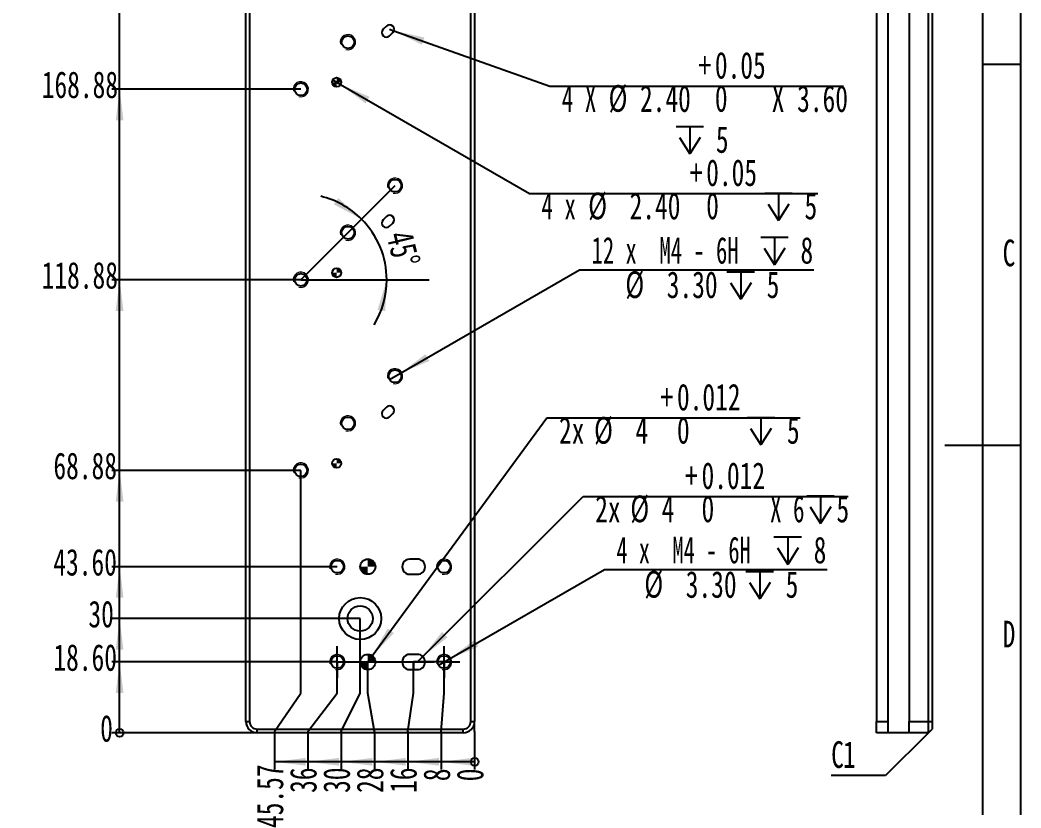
# Model space of a CAD drawing. Header units: millimetres. Extents: x 0 to 210, y 0 to 297.
# Drawn here: x 78.8 to 210, y 101 to 204.3 of the extents above; entities that cross this region are included whole.
import ezdxf

# ---------------------------------------------------------------- set-up
doc = ezdxf.new("R2010")
doc.units = ezdxf.units.MM
doc.linetypes.add('CENTERX2', pattern=[20.32, 12.7, -2.54, 2.54, -2.54])
doc.layers.add('图框', color=7, linetype='Continuous')
doc.layers.add('图纸格式', color=7, linetype='Continuous')
doc.styles.add('SLDTEXTSTYLE5', font='TXT', dxfattribs={"width": 0.7})
doc.styles.add('SLDTEXTSTYLE7', font='TXT', dxfattribs={"width": 0.623077})
doc.styles.add('SLDTEXTSTYLE8', font='TXT', dxfattribs={"width": 0.633333})
doc.styles.add('SLDTEXTSTYLE9', font='TXT', dxfattribs={"width": 0.616667})
doc.dimstyles.new('SLDDIMSTYLE0', dxfattribs={"dimtxt": 3.5, "dimasz": 0.338667, "dimexe": 0, "dimexo": 0.0625, "dimgap": 0.875, "dimtad": 0, "dimtih": 1, "dimtoh": 1, "dimdec": 0, "dimlfac": 2, "dimrnd": 1e-09, "dimdsep": 46, "dimtxsty": 'SLDTEXTSTYLE5', "dimblk1": 'ORIGIN', "dimblk2": 'ORIGIN', "dimsah": 1, "dimcen": 0.09, "dimadec": 0, "dimazin": 2, "dimtfac": 1, "dimtdec": 0, "dimtofl": 0, "dimtmove": 0, "dimatfit": 3, "dimldrblk": 'ORIGIN', "dimfxl": 0, "dimfrac": 2, "dimtolj": 1, "dimtzin": 12, "dimarcsym": 0})
doc.dimstyles.new('SLDDIMSTYLE1', dxfattribs={"dimtxt": 3.5, "dimasz": 4.08, "dimexe": 0, "dimexo": 0.0625, "dimgap": 0.875, "dimtad": 0, "dimtih": 1, "dimtoh": 1, "dimlfac": 2, "dimrnd": 1e-09, "dimzin": 4, "dimdsep": 46, "dimtxsty": 'SLDTEXTSTYLE5', "dimsah": 1, "dimcen": 0.09, "dimadec": 0, "dimazin": 1, "dimtfac": 1, "dimtofl": 0, "dimtmove": 0, "dimatfit": 3, "dimfxl": 0, "dimfrac": 2, "dimtolj": 1, "dimtzin": 12, "dimarcsym": 0})
doc.dimstyles.new('SLDDIMSTYLE10', dxfattribs={"dimtxt": 3.5, "dimasz": 4.08, "dimexe": 0, "dimexo": 0.0625, "dimgap": 0.875, "dimtad": 0, "dimtih": 1, "dimtoh": 1, "dimdec": 6, "dimlfac": 2, "dimrnd": 1e-09, "dimzin": 12, "dimdsep": 46, "dimtxsty": 'SLDTEXTSTYLE5', "dimsah": 1, "dimcen": 0, "dimadec": 0, "dimazin": 3, "dimtol": 1, "dimtp": 0.012, "dimtfac": 1, "dimtdec": 3, "dimtofl": 0, "dimtmove": 0, "dimatfit": 3, "dimfxl": 0, "dimfrac": 2, "dimtolj": 1, "dimtzin": 0, "dimarcsym": 0})
doc.dimstyles.new('SLDDIMSTYLE13', dxfattribs={"dimtxt": 3.5, "dimasz": 4.08, "dimexe": 0, "dimexo": 0.0625, "dimgap": 0.875, "dimtad": 0, "dimtih": 1, "dimtoh": 1, "dimdec": 6, "dimlfac": 2, "dimrnd": 1e-09, "dimzin": 12, "dimdsep": 46, "dimtxsty": 'SLDTEXTSTYLE5', "dimsah": 1, "dimcen": 0, "dimadec": 0, "dimazin": 3, "dimtol": 1, "dimtp": 0.012, "dimtfac": 1, "dimtofl": 0, "dimtmove": 0, "dimatfit": 3, "dimfxl": 0, "dimfrac": 2, "dimtolj": 1, "dimtzin": 0, "dimarcsym": 0})
doc.dimstyles.new('SLDDIMSTYLE2', dxfattribs={"dimtxt": 3.5, "dimasz": 4.08, "dimexe": 0, "dimexo": 0.0625, "dimgap": 0.875, "dimtad": 0, "dimtih": 1, "dimtoh": 1, "dimlfac": 2, "dimrnd": 1e-09, "dimzin": 12, "dimdsep": 46, "dimtxsty": 'SLDTEXTSTYLE5', "dimsah": 1, "dimcen": 0.09, "dimadec": 0, "dimazin": 3, "dimtfac": 1, "dimtofl": 0, "dimtmove": 0, "dimatfit": 3, "dimfxl": 0, "dimfrac": 2, "dimtolj": 1, "dimtzin": 12, "dimarcsym": 0})
doc.dimstyles.new('SLDDIMSTYLE3', dxfattribs={"dimtxt": 3.5, "dimasz": 4.08, "dimexe": 0, "dimexo": 0.0625, "dimgap": 0.875, "dimtad": 2, "dimdec": 4, "dimlfac": 2, "dimzin": 12, "dimdsep": 46, "dimtxsty": 'SLDTEXTSTYLE5', "dimsah": 1, "dimcen": 0.09, "dimazin": 3, "dimtfac": 1, "dimtofl": 0, "dimtmove": 0, "dimatfit": 3, "dimfxl": 0, "dimfrac": 2, "dimtolj": 1, "dimtzin": 12, "dimarcsym": 0})
doc.dimstyles.new('SLDDIMSTYLE6', dxfattribs={"dimtxt": 3.5, "dimasz": 4.08, "dimexe": 0, "dimexo": 0.0625, "dimgap": 0.875, "dimtad": 0, "dimtih": 1, "dimtoh": 1, "dimdec": 6, "dimlfac": 2, "dimrnd": 1e-09, "dimzin": 12, "dimdsep": 46, "dimtxsty": 'SLDTEXTSTYLE5', "dimblk1": 'NONE', "dimsah": 1, "dimcen": 0, "dimadec": 0, "dimazin": 3, "dimtfac": 1, "dimtmove": 0, "dimatfit": 3, "dimldrblk": 'NONE', "dimfxl": 0, "dimfrac": 2, "dimtolj": 1, "dimtzin": 12, "dimarcsym": 0})
doc.dimstyles.new('SLDDIMSTYLE7', dxfattribs={"dimtxt": 3.5, "dimasz": 4.08, "dimexe": 0, "dimexo": 0.0625, "dimgap": 0.875, "dimtad": 0, "dimtih": 1, "dimtoh": 1, "dimlfac": 2, "dimrnd": 1e-09, "dimzin": 4, "dimdsep": 46, "dimtxsty": 'SLDTEXTSTYLE5', "dimsah": 1, "dimcen": 0, "dimadec": 0, "dimazin": 1, "dimtol": 1, "dimtp": 0.05, "dimtfac": 1, "dimtofl": 0, "dimtmove": 0, "dimatfit": 3, "dimfxl": 0, "dimfrac": 2, "dimtolj": 1, "dimtzin": 0, "dimarcsym": 0})
doc.dimstyles.new('SLDDIMSTYLE8', dxfattribs={"dimtxt": 3.5, "dimasz": 4.08, "dimexe": 0, "dimexo": 0.0625, "dimgap": 0.875, "dimtad": 0, "dimtih": 1, "dimtoh": 1, "dimdec": 6, "dimlfac": 2, "dimrnd": 1e-09, "dimzin": 12, "dimdsep": 46, "dimtxsty": 'SLDTEXTSTYLE5', "dimblk1": 'NONE', "dimsah": 1, "dimcen": 0, "dimadec": 0, "dimazin": 3, "dimtol": 1, "dimtp": 0.012, "dimtfac": 1, "dimtdec": 3, "dimtmove": 0, "dimatfit": 3, "dimldrblk": 'NONE', "dimfxl": 0, "dimfrac": 2, "dimtolj": 1, "dimtzin": 0, "dimarcsym": 0})
doc.dimstyles.new('SLDDIMSTYLE9', dxfattribs={"dimtxt": 3.5, "dimasz": 4.08, "dimexe": 0, "dimexo": 0.0625, "dimgap": 0.875, "dimtad": 0, "dimtih": 1, "dimtoh": 1, "dimlfac": 2, "dimrnd": 1e-09, "dimzin": 4, "dimdsep": 46, "dimtxsty": 'SLDTEXTSTYLE5', "dimblk1": 'NONE', "dimsah": 1, "dimcen": 0, "dimadec": 0, "dimazin": 1, "dimtol": 1, "dimtp": 0.05, "dimtfac": 1, "dimtmove": 0, "dimatfit": 3, "dimldrblk": 'NONE', "dimfxl": 0, "dimfrac": 2, "dimtolj": 1, "dimtzin": 0, "dimarcsym": 0})

# ---------------------------------------------------------------- blocks, each defined once
blk = doc.blocks.new('_Origin')
at = {"color": 0, "linetype": 'ByBlock', "lineweight": -2}
blk.add_line((0, 0), (-1, 0), dxfattribs=at)
blk.add_circle((0, 0), 0.5, dxfattribs=at)
blk = doc.blocks.new('_D')
at = {"layer": '图纸格式'}
blk.add_line((109.87, 110.81), (90.81, 110.81), dxfattribs=at)
at = {"layer": '图纸格式', "xscale": 1.016, "yscale": 1.016}
blk.add_blockref('_Origin', (91.83, 110.81), dxfattribs=at)
at = {"layer": '图纸格式', "insert": (89.28, 113.15), "char_height": 3.5, "attachment_point": 1, "style": 'SLDTEXTSTYLE5'}
blk.add_mtext('0', dxfattribs=at)
blk = doc.blocks.new('_D_1')
at = {"layer": '图纸格式'}
for p, q in [((120.37, 120.11), (90.81, 120.11)), ((91.83, 110.81), (91.83, 120.11))]:
    blk.add_line(p, q, dxfattribs=at)
blk.add_solid([(91.83, 120.11), (91.32, 116.03), (92.34, 116.03)], dxfattribs=at)
at = {"layer": '图纸格式', "insert": (83.15, 122.45), "char_height": 3.5, "attachment_point": 1, "style": 'SLDTEXTSTYLE5'}
blk.add_mtext('18.60', dxfattribs=at)
blk = doc.blocks.new('_D_2')
at = {"layer": '图纸格式'}
for p, q in [((123.37, 125.81), (90.81, 125.81)), ((91.83, 120.11), (91.83, 125.81))]:
    blk.add_line(p, q, dxfattribs=at)
blk.add_solid([(91.83, 125.81), (91.32, 121.73), (92.34, 121.73)], dxfattribs=at)
at = {"layer": '图纸格式', "insert": (87.74, 128.15), "char_height": 3.5, "attachment_point": 1, "style": 'SLDTEXTSTYLE5'}
blk.add_mtext('30', dxfattribs=at)
blk = doc.blocks.new('_D_3')
at = {"layer": '图纸格式'}
for p, q in [((120.37, 132.61), (90.81, 132.61)), ((91.83, 125.81), (91.83, 132.61))]:
    blk.add_line(p, q, dxfattribs=at)
blk.add_solid([(91.83, 132.61), (91.32, 128.53), (92.34, 128.53)], dxfattribs=at)
at = {"layer": '图纸格式', "insert": (83.14, 134.95), "char_height": 3.5, "attachment_point": 1, "style": 'SLDTEXTSTYLE5'}
blk.add_mtext('43.60', dxfattribs=at)
blk = doc.blocks.new('_D_4')
at = {"layer": '图纸格式'}
for p, q in [((115.58, 145.24), (90.81, 145.24)), ((91.83, 132.61), (91.83, 145.24))]:
    blk.add_line(p, q, dxfattribs=at)
blk.add_solid([(91.83, 145.24), (91.32, 141.16), (92.34, 141.16)], dxfattribs=at)
at = {"layer": '图纸格式', "insert": (83.15, 147.59), "char_height": 3.5, "attachment_point": 1, "style": 'SLDTEXTSTYLE5'}
blk.add_mtext('68.88', dxfattribs=at)
blk = doc.blocks.new('_D_5')
at = {"layer": '图纸格式'}
for p, q in [((115.58, 170.24), (90.81, 170.24)), ((91.83, 145.24), (91.83, 170.24))]:
    blk.add_line(p, q, dxfattribs=at)
blk.add_solid([(91.83, 170.24), (91.32, 166.16), (92.34, 166.16)], dxfattribs=at)
at = {"layer": '图纸格式', "insert": (81.61, 172.59), "char_height": 3.5, "attachment_point": 1, "style": 'SLDTEXTSTYLE5'}
blk.add_mtext('118.88', dxfattribs=at)
blk = doc.blocks.new('_D_6')
at = {"layer": '图纸格式'}
for p, q in [((115.58, 195.24), (90.81, 195.24)), ((91.83, 170.24), (91.83, 195.24))]:
    blk.add_line(p, q, dxfattribs=at)
blk.add_solid([(91.83, 195.24), (91.32, 191.16), (92.34, 191.16)], dxfattribs=at)
at = {"layer": '图纸格式', "insert": (81.62, 197.59), "char_height": 3.5, "attachment_point": 1, "style": 'SLDTEXTSTYLE5'}
blk.add_mtext('168.88', dxfattribs=at)
blk = doc.blocks.new('_D_7')
at = {"layer": '图纸格式'}
for p, q in [((123.37, 210.81), (90.81, 210.81)), ((91.83, 195.24), (91.83, 210.81))]:
    blk.add_line(p, q, dxfattribs=at)
blk.add_solid([(91.83, 210.81), (91.32, 206.73), (92.34, 206.73)], dxfattribs=at)
at = {"layer": '图纸格式', "insert": (86.2, 213.15), "char_height": 3.5, "attachment_point": 1, "style": 'SLDTEXTSTYLE5'}
blk.add_mtext('200', dxfattribs=at)
blk = doc.blocks.new('_D_8')
at = {"layer": '图纸格式'}
for p, q in [((115.67, 220.16), (90.81, 220.16)), ((91.83, 210.81), (91.83, 220.16))]:
    blk.add_line(p, q, dxfattribs=at)
blk.add_solid([(91.83, 220.16), (91.32, 216.08), (92.34, 216.08)], dxfattribs=at)
at = {"layer": '图纸格式', "insert": (81.61, 222.5), "char_height": 3.5, "attachment_point": 1, "style": 'SLDTEXTSTYLE5'}
blk.add_mtext('218.70', dxfattribs=at)
blk = doc.blocks.new('_D_9')
at = {"layer": '图纸格式'}
for q in [(138.37, 112.31), (138.37, 106)]:
    blk.add_line((138.37, 111), q, dxfattribs=at)
at = {"layer": '图纸格式', "xscale": 1.016, "yscale": 1.016}
blk.add_blockref('_Origin', (138.37, 107.01), dxfattribs=at)
at = {"layer": '图纸格式', "insert": (136.02, 104.46), "char_height": 3.5, "attachment_point": 1, "rotation": 90, "style": 'SLDTEXTSTYLE5'}
blk.add_mtext('0', dxfattribs=at)
blk = doc.blocks.new('_D_10')
at = {"layer": '图纸格式'}
for p, q in [((134.37, 116), (134.37, 120.11)), ((133.99, 111), (134.37, 116)), ((133.99, 111), (133.99, 106)), ((138.37, 107.01), (133.99, 107.01))]:
    blk.add_line(p, q, dxfattribs=at)
blk.add_solid([(133.99, 107.01), (138.07, 106.51), (138.07, 107.52)], dxfattribs=at)
at = {"layer": '图纸格式', "insert": (131.65, 104.47), "char_height": 3.5, "attachment_point": 1, "rotation": 90, "style": 'SLDTEXTSTYLE5'}
blk.add_mtext('8', dxfattribs=at)
blk = doc.blocks.new('_D_11')
at = {"layer": '图纸格式'}
for p, q in [((130.37, 116), (130.37, 120.11)), ((129.62, 111), (130.37, 116)), ((129.62, 111), (129.62, 106)), ((133.99, 107.01), (129.62, 107.01))]:
    blk.add_line(p, q, dxfattribs=at)
blk.add_solid([(129.62, 107.01), (133.7, 106.51), (133.7, 107.52)], dxfattribs=at)
at = {"layer": '图纸格式', "insert": (127.27, 102.93), "char_height": 3.5, "attachment_point": 1, "rotation": 90, "style": 'SLDTEXTSTYLE5'}
blk.add_mtext('16', dxfattribs=at)
blk = doc.blocks.new('_D_12')
at = {"layer": '图纸格式'}
for p, q in [((124.37, 116), (124.37, 120.11)), ((125.25, 111), (124.37, 116)), ((125.25, 111), (125.25, 106)), ((129.62, 107.01), (125.25, 107.01))]:
    blk.add_line(p, q, dxfattribs=at)
blk.add_solid([(125.25, 107.01), (129.33, 106.51), (129.33, 107.52)], dxfattribs=at)
at = {"layer": '图纸格式', "insert": (122.9, 102.93), "char_height": 3.5, "attachment_point": 1, "rotation": 90, "style": 'SLDTEXTSTYLE5'}
blk.add_mtext('28', dxfattribs=at)
blk = doc.blocks.new('_D_13')
at = {"layer": '图纸格式'}
for p, q in [((123.37, 116), (123.37, 125.81)), ((120.87, 111), (123.37, 116)), ((120.87, 111), (120.87, 106)), ((125.25, 107.01), (120.87, 107.01))]:
    blk.add_line(p, q, dxfattribs=at)
blk.add_solid([(120.87, 107.01), (124.95, 106.51), (124.95, 107.52)], dxfattribs=at)
at = {"layer": '图纸格式', "insert": (118.52, 102.93), "char_height": 3.5, "attachment_point": 1, "rotation": 90, "style": 'SLDTEXTSTYLE5'}
blk.add_mtext('30', dxfattribs=at)
blk = doc.blocks.new('_D_14')
at = {"layer": '图纸格式'}
for p, q in [((120.37, 116), (120.37, 120.11)), ((116.5, 111), (120.37, 116)), ((116.5, 111), (116.5, 106)), ((120.87, 107.01), (116.5, 107.01))]:
    blk.add_line(p, q, dxfattribs=at)
blk.add_solid([(116.5, 107.01), (120.58, 106.51), (120.58, 107.52)], dxfattribs=at)
at = {"layer": '图纸格式', "insert": (114.15, 102.93), "char_height": 3.5, "attachment_point": 1, "rotation": 90, "style": 'SLDTEXTSTYLE5'}
blk.add_mtext('36', dxfattribs=at)
blk = doc.blocks.new('_D_15')
at = {"layer": '图纸格式'}
for p, q in [((115.58, 116), (115.58, 145.24)), ((112.12, 111), (115.58, 116)), ((112.12, 111), (112.12, 106)), ((116.5, 107.01), (112.12, 107.01))]:
    blk.add_line(p, q, dxfattribs=at)
blk.add_solid([(112.12, 107.01), (116.2, 106.51), (116.2, 107.52)], dxfattribs=at)
at = {"layer": '图纸格式', "insert": (109.78, 98.33), "char_height": 3.5, "attachment_point": 1, "rotation": 90, "style": 'SLDTEXTSTYLE5'}
blk.add_mtext('45.57', dxfattribs=at)
blk = doc.blocks.new('_D_16')
at = {"layer": '图纸格式'}
for start, end in [(45, 76.5884), (0, 45), (328.4116, 0)]:
    blk.add_arc((115.58, 170.24), 11.27, start, end, dxfattribs=at)
for points in [[(123.55, 178.21), (120.5, 180.97), (119.92, 180.14)], [(126.85, 170.24), (125.65, 166.31), (126.65, 166.14)]]:
    blk.add_solid(points, dxfattribs=at)
at = {"layer": '图纸格式', "insert": (130.2, 176.93), "char_height": 3.5, "attachment_point": 1, "rotation": 283.6021, "style": 'SLDTEXTSTYLE5'}
blk.add_mtext('45°', dxfattribs=at)
blk = doc.blocks.new('SW_SYMBOL_HOLE_DEPTH')
at = {"layer": '图纸格式', "color": 0}
for p, q in [((0, 875), (800, 875)), ((400, 875), (400, 75)), ((100, 555), (400, 75)), ((700, 555), (400, 75))]:
    blk.add_line(p, q, dxfattribs=at)
blk = doc.blocks.new('_D_19')
at = {"layer": '图纸格式'}
for p, q in [((128.65, 158), (152.11, 171.54)), ((152.11, 171.54), (182.84, 171.54)), ((127.22, 157.18), (128.65, 158))]:
    blk.add_line(p, q, dxfattribs=at)
blk.add_solid([(128.65, 158), (132.43, 159.6), (131.93, 160.48)], dxfattribs=at)
at = {"layer": '图纸格式', "xscale": 0.004511737089201878, "yscale": 0.004511737089201878, "zscale": 0.004511737089201878}
for p in [(175.88, 171.87), (171.45, 167.36)]:
    blk.add_blockref('SW_SYMBOL_HOLE_DEPTH', p, dxfattribs=at)
at = {"layer": '图纸格式', "char_height": 3.5, "attachment_point": 1}
for s, insert, style in [('12 x  M4 - 6H', (153.7, 175.86), 'SLDTEXTSTYLE7'), ('8', (181.09, 175.86), 'SLDTEXTSTYLE5'), ('%%c', (158.13, 171.36), 'SLDTEXTSTYLE5'), ('3.30', (163.56, 171.35), 'SLDTEXTSTYLE5'), ('5', (176.66, 171.35), 'SLDTEXTSTYLE5')]:
    blk.add_mtext(s, dxfattribs=dict(at, insert=insert, style=style))
blk = doc.blocks.new('_None')
blk = doc.blocks.new('_D_20')
at = {"layer": '图纸格式'}
for p, q in [((127.22, 203.11), (127.79, 202.91)), ((127.79, 202.91), (148.21, 195.66)), ((148.21, 195.66), (186.74, 195.66))]:
    blk.add_line(p, q, dxfattribs=at)
blk.add_solid([(127.79, 202.91), (131.46, 201.07), (131.8, 202.03)], dxfattribs=at)
at = {"layer": '图纸格式', "xscale": 0.004511737089201878, "yscale": 0.004511737089201878, "zscale": 0.004511737089201878}
blk.add_blockref('SW_SYMBOL_HOLE_DEPTH', (164.79, 186.41), dxfattribs=at)
at = {"layer": '图纸格式', "char_height": 3.5, "attachment_point": 1}
for s, insert, style in [('+', (167.72, 200.14), 'SLDTEXTSTYLE5'), ('0.05', (169.87, 200.14), 'SLDTEXTSTYLE5'), ('4 X', (149.8, 195.77), 'SLDTEXTSTYLE8'), ('%%c', (155.93, 195.79), 'SLDTEXTSTYLE5'), ('2.40', (160.05, 195.77), 'SLDTEXTSTYLE5'), ('0', (169.87, 195.79), 'SLDTEXTSTYLE5'), ('X 3.60', (177.32, 195.77), 'SLDTEXTSTYLE5'), ('5', (170, 190.4), 'SLDTEXTSTYLE5')]:
    blk.add_mtext(s, dxfattribs=dict(at, insert=insert, style=style))
blk = doc.blocks.new('_D_21')
at = {"layer": '图纸格式'}
for p, q in [((124.96, 120.91), (147.85, 152.12)), ((147.85, 152.12), (181.07, 152.12)), ((123.78, 119.3), (124.96, 120.91))]:
    blk.add_line(p, q, dxfattribs=at)
blk.add_solid([(124.96, 120.91), (127.78, 123.9), (126.96, 124.5)], dxfattribs=at)
at = {"layer": '图纸格式', "xscale": 0.004511737089201878, "yscale": 0.004511737089201878, "zscale": 0.004511737089201878}
blk.add_blockref('SW_SYMBOL_HOLE_DEPTH', (174.11, 148.25), dxfattribs=at)
at = {"layer": '图纸格式', "char_height": 3.5, "attachment_point": 1, "style": 'SLDTEXTSTYLE5'}
for s, insert in [('0.012', (164.9, 156.61)), ('+', (162.74, 156.61)), ('%%c', (154.03, 152.25)), ('2x', (149.43, 152.24)), ('4', (159.46, 152.24)), ('0', (164.9, 152.25)), ('5', (179.32, 152.24))]:
    blk.add_mtext(s, dxfattribs=dict(at, insert=insert))
blk = doc.blocks.new('_D_22')
at = {"layer": '图纸格式'}
for p, q in [((119.76, 196.47), (120.8, 195.87)), ((120.8, 195.87), (145.55, 181.56)), ((145.55, 181.56), (183.37, 181.56))]:
    blk.add_line(p, q, dxfattribs=at)
blk.add_solid([(120.8, 195.87), (124.07, 193.38), (124.58, 194.26)], dxfattribs=at)
at = {"layer": '图纸格式', "xscale": 0.004511737089201878, "yscale": 0.004511737089201878, "zscale": 0.004511737089201878}
blk.add_blockref('SW_SYMBOL_HOLE_DEPTH', (176.4, 177.68), dxfattribs=at)
at = {"layer": '图纸格式', "char_height": 3.5, "attachment_point": 1}
for s, insert, style in [('+', (166.58, 186.05), 'SLDTEXTSTYLE5'), ('0.05', (168.73, 186.05), 'SLDTEXTSTYLE5'), ('4 x', (147.13, 181.68), 'SLDTEXTSTYLE8'), ('%%c', (153.26, 181.69), 'SLDTEXTSTYLE5'), ('2.40', (158.69, 181.68), 'SLDTEXTSTYLE5'), ('0', (168.73, 181.69), 'SLDTEXTSTYLE5'), ('5', (181.62, 181.68), 'SLDTEXTSTYLE5')]:
    blk.add_mtext(s, dxfattribs=dict(at, insert=insert, style=style))
blk = doc.blocks.new('_D_23')
at = {"layer": '图纸格式'}
for p, q in [((131.58, 120.81), (152.59, 141.82)), ((152.59, 141.82), (187.35, 141.82)), ((130.87, 120.11), (131.58, 120.81))]:
    blk.add_line(p, q, dxfattribs=at)
blk.add_solid([(131.58, 120.81), (134.82, 123.34), (134.1, 124.06)], dxfattribs=at)
at = {"layer": '图纸格式', "xscale": 0.004511737089201878, "yscale": 0.004511737089201878, "zscale": 0.004511737089201878}
blk.add_blockref('SW_SYMBOL_HOLE_DEPTH', (181.92, 137.94), dxfattribs=at)
at = {"layer": '图纸格式', "char_height": 3.5, "attachment_point": 1}
for s, insert, style in [('+', (165.96, 146.3), 'SLDTEXTSTYLE5'), ('0.012', (168.12, 146.3), 'SLDTEXTSTYLE5'), ('2x', (154.18, 141.93), 'SLDTEXTSTYLE5'), ('%%c', (158.78, 141.95), 'SLDTEXTSTYLE5'), ('4', (162.89, 141.93), 'SLDTEXTSTYLE5'), ('0', (168.12, 141.95), 'SLDTEXTSTYLE5'), ('X 6', (177.1, 141.93), 'SLDTEXTSTYLE8'), ('5', (185.81, 141.93), 'SLDTEXTSTYLE5')]:
    blk.add_mtext(s, dxfattribs=dict(at, insert=insert, style=style))
blk = doc.blocks.new('_D_24')
at = {"layer": '图纸格式'}
for p, q in [((135.08, 120.52), (155.38, 132.22)), ((155.38, 132.22), (184.57, 132.22)), ((133.65, 119.69), (135.08, 120.52))]:
    blk.add_line(p, q, dxfattribs=at)
blk.add_solid([(135.08, 120.52), (138.87, 122.12), (138.36, 123)], dxfattribs=at)
at = {"layer": '图纸格式', "xscale": 0.004511737089201878, "yscale": 0.004511737089201878, "zscale": 0.004511737089201878}
for p in [(177.61, 132.56), (173.94, 128.04)]:
    blk.add_blockref('SW_SYMBOL_HOLE_DEPTH', p, dxfattribs=at)
at = {"layer": '图纸格式', "char_height": 3.5, "attachment_point": 1}
for s, insert, style in [('4 x  M4 - 6H', (156.96, 136.55), 'SLDTEXTSTYLE9'), ('8', (182.82, 136.55), 'SLDTEXTSTYLE5'), ('%%c', (160.62, 132.05), 'SLDTEXTSTYLE5'), ('3.30', (166.05, 132.03), 'SLDTEXTSTYLE5'), ('5', (179.15, 132.03), 'SLDTEXTSTYLE5')]:
    blk.add_mtext(s, dxfattribs=dict(at, insert=insert, style=style))
blk = doc.blocks.new('SW_CENTERMARKSYMBOL_0')
at = {"layer": '图纸格式', "color": 0}
for p, q in [((0, 1.25), (0, 2.075)), ((-1.25, 0), (-2.075, 0)), ((0, 0), (-1.25, 0)), ((0, 0), (0, 1.25)), ((0, 0), (0, -1.25)), ((0, 0), (1.25, 0)), ((1.25, 0), (2.075, 0)), ((0, -1.25), (0, -2.075))]:
    blk.add_line(p, q, dxfattribs=at)
blk = doc.blocks.new('SW_CENTERMARKSYMBOL_1')
at = {"layer": '图纸格式', "color": 0}
for p, q in [((0, 1.25), (0, 2.075)), ((-1.25, 0), (-2.075, 0)), ((0, 0), (-1.25, 0)), ((0, 0), (0, 1.25)), ((0, 0), (0, -1.25)), ((0, 0), (1.25, 0)), ((1.25, 0), (2.075, 0)), ((0, -1.25), (0, -2.075))]:
    blk.add_line(p, q, dxfattribs=at)
blk = doc.blocks.new('SW_DOWELSYMBOL_0')
at = {"linetype": 'Continuous', "lineweight": 18}
h = blk.add_hatch(color=0, dxfattribs=at)
edge = h.paths.add_edge_path(flags=0)
edge.add_arc((0, 0), 0.6, 180, 270)
edge.add_line((0, -0.6), (0, 0))
edge.add_line((0, 0), (-0.6, 0))
h = blk.add_hatch(color=0, dxfattribs=at)
edge = h.paths.add_edge_path(flags=0)
edge.add_arc((0, 0), 0.6, 0, 90)
edge.add_line((0, 0.6), (0, 0))
edge.add_line((0, 0), (0.6, 0))
at = {"layer": '图纸格式', "color": 0}
blk.add_circle((0, 0), 0.6, dxfattribs=at)
blk = doc.blocks.new('SW_DOWELSYMBOL_1')
at = {"linetype": 'Continuous', "lineweight": 18}
h = blk.add_hatch(color=0, dxfattribs=at)
edge = h.paths.add_edge_path(flags=0)
edge.add_arc((0, 0), 0.6, 180, 270)
edge.add_line((0, -0.6), (0, 0))
edge.add_line((0, 0), (-0.6, 0))
h = blk.add_hatch(color=0, dxfattribs=at)
edge = h.paths.add_edge_path(flags=0)
edge.add_arc((0, 0), 0.6, 0, 90)
edge.add_line((0, 0.6), (0, 0))
edge.add_line((0, 0), (0.6, 0))
at = {"layer": '图纸格式', "color": 0}
blk.add_circle((0, 0), 0.6, dxfattribs=at)
blk = doc.blocks.new('SW_DOWELSYMBOL_2')
at = {"linetype": 'Continuous', "lineweight": 18}
h = blk.add_hatch(color=0, dxfattribs=at)
edge = h.paths.add_edge_path(flags=0)
edge.add_arc((0, 0), 0.6, 180, 270)
edge.add_line((0, -0.6), (0, 0))
edge.add_line((0, 0), (-0.6, 0))
h = blk.add_hatch(color=0, dxfattribs=at)
edge = h.paths.add_edge_path(flags=0)
edge.add_arc((0, 0), 0.6, 0, 90)
edge.add_line((0, 0.6), (0, 0))
edge.add_line((0, 0), (0.6, 0))
at = {"layer": '图纸格式', "color": 0}
blk.add_circle((0, 0), 0.6, dxfattribs=at)
blk = doc.blocks.new('SW_DOWELSYMBOL_4')
at = {"linetype": 'Continuous', "lineweight": 18}
h = blk.add_hatch(color=0, dxfattribs=at)
edge = h.paths.add_edge_path(flags=0)
edge.add_arc((0, 0), 1, 180, 270)
edge.add_line((0, -1), (0, 0))
edge.add_line((0, 0), (-1, 0))
h = blk.add_hatch(color=0, dxfattribs=at)
edge = h.paths.add_edge_path(flags=0)
edge.add_arc((0, 0), 1, 0, 90)
edge.add_line((0, 1), (0, 0))
edge.add_line((0, 0), (1, 0))
at = {"layer": '图纸格式', "color": 0}
blk.add_circle((0, 0), 1, dxfattribs=at)
blk = doc.blocks.new('SW_DOWELSYMBOL_5')
at = {"linetype": 'Continuous', "lineweight": 18}
h = blk.add_hatch(color=0, dxfattribs=at)
edge = h.paths.add_edge_path(flags=0)
edge.add_arc((0, 0), 1, 180, 270)
edge.add_line((0, -1), (0, 0))
edge.add_line((0, 0), (-1, 0))
h = blk.add_hatch(color=0, dxfattribs=at)
edge = h.paths.add_edge_path(flags=0)
edge.add_arc((0, 0), 1, 0, 90)
edge.add_line((0, 1), (0, 0))
edge.add_line((0, 0), (1, 0))
at = {"layer": '图纸格式', "color": 0}
blk.add_circle((0, 0), 1, dxfattribs=at)
blk = doc.blocks.new('SW_CHAMFER_DIMENSION_1')
at = {"layer": '图纸格式', "color": 0}
for p, q in [((12.74, 5.6), (7.14, 0)), ((7.14, 0), (0, 0))]:
    blk.add_line(p, q, dxfattribs=at)
at = {"layer": '图纸格式', "color": 0, "char_height": 3.5, "attachment_point": 1, "style": 'SLDTEXTSTYLE5'}
for s, insert in [('C', (0, 4.51)), ('1', (1.54, 4.51))]:
    blk.add_mtext(s, dxfattribs=dict(at, insert=insert))
blk = doc.blocks.new('_D_54')
at = {"layer": '图纸格式'}
for p, q in [((53.36, 131.31), (53.86, 130.44)), ((53.86, 130.44), (76.43, 91.33)), ((76.43, 91.33), (106.59, 91.33))]:
    blk.add_line(p, q, dxfattribs=at)
blk.add_solid([(53.86, 130.44), (55.46, 126.65), (56.34, 127.16)], dxfattribs=at)
at = {"layer": '图纸格式', "xscale": 0.004511737089201878, "yscale": 0.004511737089201878, "zscale": 0.004511737089201878}
blk.add_blockref('SW_SYMBOL_HOLE_DEPTH', (101.16, 87.46), dxfattribs=at)
at = {"layer": '图纸格式', "char_height": 3.5, "attachment_point": 1}
for s, insert, style in [('+', (85.2, 95.82), 'SLDTEXTSTYLE5'), ('0.012', (87.35, 95.82), 'SLDTEXTSTYLE5'), ('%%c', (78.02, 91.46), 'SLDTEXTSTYLE5'), ('4', (82.13, 91.45), 'SLDTEXTSTYLE5'), ('0', (87.35, 91.46), 'SLDTEXTSTYLE5'), ('X 6', (96.34, 91.45), 'SLDTEXTSTYLE8'), ('5', (105.05, 91.45), 'SLDTEXTSTYLE5')]:
    blk.add_mtext(s, dxfattribs=dict(at, insert=insert, style=style))

msp = doc.modelspace()

# ---------------------------------------------------------------- linework, layer by layer
at = {"color": 7, "linetype": 'Continuous', "lineweight": 25}
for p, q in [((108.36932178, 112.30612204), (108.36932178, 237.80612204)), ((108.86932178, 237.80612204), (108.86932178, 112.30612204)), ((137.86932178, 112.30612204), (137.86932178, 237.80612204)), ((138.36932178, 237.80612204), (138.36932178, 112.30612204)), ((191.05922603, 237.80612204), (191.05922603, 112.30612204)), ((192.55922603, 237.80612204), (192.55922603, 112.30612204)), ((195.35922603, 237.80612204), (195.35922603, 112.30612204)), ((197.85922603, 112.30612204), (197.85922603, 237.80612204)), ((198.35922603, 237.80612204), (198.35922603, 112.30612204)), ((126.79903104, 203.53692048), (126.37476697, 203.11265641)), ((127.22329511, 202.26412828), (127.64755918, 202.68839235)), ((126.79903104, 178.53692048), (126.37476697, 178.11265641)), ((127.22329511, 177.26412828), (127.64755918, 177.68839235)), ((126.79903104, 153.53692048), (126.37476697, 153.11265641)), ((127.22329511, 152.26412828), (127.64755918, 152.68839235)), ((130.86929758, 133.60683731), (129.86929758, 133.60681311)), ((129.86934599, 131.60681311), (130.86934599, 131.60683731)), ((130.86929758, 121.10683731), (129.86929758, 121.10681311)), ((129.86934599, 119.10681311), (130.86934599, 119.10683731)), ((108.36932178, 112.30612204), (108.86932178, 112.30612204)), ((137.86932178, 112.30612204), (138.36932178, 112.30612204)), ((191.05922603, 110.80612204), (191.05922603, 112.30612204)), ((191.05922603, 112.30612204), (192.55922603, 112.30612204)), ((192.55922603, 112.30612204), (192.55922603, 110.80612204)), ((195.35922603, 112.30612204), (197.85922603, 112.30612204)), ((195.35922603, 110.80612204), (195.35922603, 112.30612204)), ((197.85922603, 110.80612204), (197.85922603, 112.30612204)), ((197.85922603, 112.30612204), (198.35922603, 112.30612204)), ((198.35922603, 112.30612204), (198.35922603, 111.30612204)), ((109.86932178, 110.80612204), (109.86932178, 111.30612204)), ((109.86932178, 111.30612204), (136.86932178, 111.30612204)), ((136.86932178, 110.80612204), (109.86932178, 110.80612204)), ((136.86932178, 110.80612204), (136.86932178, 111.30612204)), ((192.55922603, 110.80612204), (191.05922603, 110.80612204)), ((195.35922603, 110.80612204), (192.55922603, 110.80612204)), ((197.85922603, 110.80612204), (195.35922603, 110.80612204)), ((197.85922603, 110.80612204), (198.35922603, 111.30612204))]:
    msp.add_line(p, q, dxfattribs=at)
at = {"color": 7, "linetype": 'CENTERX2'}
for p, q in [((120.3694428, 120.10658313), (134.36932178, 120.10692204)), ((120.3694428, 120.10658313), (124.3694428, 120.10667996)), ((134.36932178, 120.10692204), (130.36932179, 120.10682521))]:
    msp.add_line(p, q, dxfattribs=at)
at = {"color": 7, "linetype": 'Continuous', "lineweight": 25}
for centre, radius in [((121.75771325, 201.41878212), 0.825), ((115.58378716, 195.24485604), 0.825), ((120.27597099, 196.16533229), 0.6), ((127.93163933, 182.5927082), 0.825), ((121.75771325, 176.41878212), 0.825), ((115.58378716, 170.24485604), 0.825), ((120.27597099, 171.16533229), 0.6), ((127.93163933, 157.5927082), 0.825), ((121.75771325, 151.41878212), 0.825), ((115.58378716, 145.24485604), 0.825), ((120.27597099, 146.16533229), 0.6), ((120.3694428, 132.60658313), 0.825), ((124.3694428, 132.60667996), 1), ((134.36932178, 132.60692204), 0.825), ((123.36932178, 125.80612204), 2.75), ((123.36932178, 125.80612204), 1.65), ((120.3694428, 120.10658313), 0.825), ((124.3694428, 120.10667996), 1), ((134.36932178, 120.10692204), 0.825)]:
    msp.add_circle(centre, radius, dxfattribs=at)
for centre, radius, start, end in [((127.22329511, 203.11265641), 0.6, 315, 135), ((126.79903104, 202.68839235), 0.6, 135, 315), ((127.22329511, 178.11265641), 0.6, 315, 135), ((126.79903104, 177.68839235), 0.6, 135, 315), ((127.22329511, 153.11265641), 0.6, 315, 135), ((126.79903104, 152.68839235), 0.6, 135, 315), ((129.86932179, 132.60681311), 1, 90.0013870404, 270.0013870404), ((130.86932179, 132.60683731), 1, 270.0013870404, 90.0013870404), ((129.86932179, 120.10681311), 1, 90.0013870404, 270.0013870404), ((130.86932179, 120.10683731), 1, 270.0013870404, 90.0013870404), ((109.86932178, 112.30612204), 1.5, 180, 270), ((109.86932178, 112.30612204), 1, 180, 270), ((136.86932178, 112.30612204), 1, 270, 0), ((136.86932178, 112.30612204), 1.5, 270, 0)]:
    msp.add_arc(centre, radius, start, end, dxfattribs=at)
at = {"color": 7, "linetype": 'Continuous', "lineweight": 18}
for centre in [(121.75771325, 201.41878212), (115.58378716, 195.24485604), (127.93163933, 182.5927082), (121.75771325, 176.41878212), (115.58378716, 170.24485604), (127.93163933, 157.5927082), (121.75771325, 151.41878212), (115.58378716, 145.24485604), (120.3694428, 132.60658313), (134.36932178, 132.60692204), (120.3694428, 120.10658313), (134.36932178, 120.10692204)]:
    msp.add_arc(centre, 1, 255, 195, dxfattribs=at)
at = {"layer": '图框'}
for p, q in [((210, 0), (210, 297)), ((210, 198.5), (205, 198.5))]:
    msp.add_line(p, q, dxfattribs=at)
at = {"layer": '图框', "lineweight": 25}
for p, q in [((205, 4.97293926), (205, 292)), ((210, 148.5), (200, 148.5))]:
    msp.add_line(p, q, dxfattribs=at)
at = {"layer": '图纸格式'}
for p, q in [((127.93163933, 182.5927082), (115.58378716, 170.24485604)), ((115.58378716, 170.24485604), (132.41981936, 170.24485604)), ((130.36932179, 120.10682521), (130.36934599, 119.10682521))]:
    msp.add_line(p, q, dxfattribs=at)

# ---------------------------------------------------------------- block references
for name, p in [('SW_DOWELSYMBOL_0', (120.27597099, 196.16533229)), ('SW_DOWELSYMBOL_1', (120.27597099, 171.16533229)), ('SW_DOWELSYMBOL_2', (120.27597099, 146.16533229)), ('SW_DOWELSYMBOL_5', (124.3694428, 132.60667996)), ('SW_CENTERMARKSYMBOL_1', (120.3694428, 120.10658313)), ('SW_CENTERMARKSYMBOL_0', (134.36932178, 120.10692204)), ('SW_DOWELSYMBOL_4', (124.3694428, 120.10667996)), ('SW_CHAMFER_DIMENSION_1', (185.1168535, 105.20323304))]:
    msp.add_blockref(name, p, dxfattribs=at)

# ---------------------------------------------------------------- texts
at = {"layer": '图框', "char_height": 3.5, "attachment_point": 2, "style": 'SLDTEXTSTYLE5'}
for s, insert in [('C', (208.42725694, 175.52069777)), ('D', (208.42968752, 125.52069777))]:
    msp.add_mtext(s, dxfattribs=dict(at, insert=insert))

# ---------------------------------------------------------------- dimensions: what is measured, and where the dimension line sits
at = {"layer": '图纸格式'}
for feature_location, offset, dtype, origin, dimstyle, picture, middle in [((115.67358972, 220.15505347), (-24.8624649, 0), 0, (109.86932178, 110.80612204), 'SLDDIMSTYLE1', '_D_8', (86.2100835, 220.15505347)), ((123.36932178, 210.80612204), (-32.55819696, 0), 0, (109.86932178, 110.80612204), 'SLDDIMSTYLE2', '_D_7', (88.50695827, 210.80612204)), ((115.58378716, 195.24485604), (-24.77266234, 0), 0, (109.86932178, 110.80612204), 'SLDDIMSTYLE2', '_D_6', (86.21494454, 195.24485604)), ((115.58378716, 170.24485604), (-24.77266234, 0), 0, (109.86932178, 110.80612204), 'SLDDIMSTYLE2', '_D_5', (86.21251379, 170.24485604)), ((115.58378716, 145.24485604), (-24.77266234, 0), 0, (109.86932178, 110.80612204), 'SLDDIMSTYLE2', '_D_4', (86.98299998, 145.24485604)), ((115.58378716, 145.24485604), (-3.46184165, -39.24687387), 1, (138.36932178, 112.30612204), 'SLDDIMSTYLE2', '_D_15', (112.12194552, 102.16256577)), ((120.3694428, 132.60658313), (-29.55831797, 0), 0, (109.86932178, 110.80612204), 'SLDDIMSTYLE1', '_D_3', (86.97570843, 132.60658313)), ((123.36932178, 125.80612204), (-32.55819696, 0), 0, (109.86932178, 110.80612204), 'SLDDIMSTYLE2', '_D_2', (89.27501371, 125.80612204)), ((123.36932178, 125.80612204), (-2.49825085, -19.80813988), 1, (138.36932178, 112.30612204), 'SLDDIMSTYLE2', '_D_13', (120.87107094, 104.46187105)), ((120.3694428, 120.10658313), (-29.55831797, 0), 0, (109.86932178, 110.80612204), 'SLDDIMSTYLE1', '_D_1', (86.97813871, 120.10658313)), ((120.3694428, 120.10658313), (-3.87293457, -14.10860096), 1, (138.36932178, 112.30612204), 'SLDDIMSTYLE2', '_D_14', (116.49650823, 104.46430157)), ((124.3694428, 120.10667996), (0.87619085, -14.1086978), 1, (138.36932178, 112.30612204), 'SLDDIMSTYLE2', '_D_12', (125.24563365, 104.46430157)), ((130.36932179, 120.10682521), (-0.74912542, -14.10884304), 1, (138.36932178, 112.30612204), 'SLDDIMSTYLE2', '_D_11', (129.62019636, 104.46430157)), ((134.36932178, 120.10692204), (-0.37456271, -14.10893988), 1, (138.36932178, 112.30612204), 'SLDDIMSTYLE2', '_D_10', (133.99475907, 105.23235719)), ((109.8693217844, 110.8061220438), (-19.0581969599, 0), 0, (109.8693217844, 110.8061220438), 'SLDDIMSTYLE0', '_D', (90.0430692672, 110.8061220438)), ((138.3693217844, 112.3061220438), (0, -6.3081398786), 1, (138.3693217844, 112.3061220438), 'SLDDIMSTYLE0', '_D_9', (138.3693217844, 105.2299266079))]:
    dim = msp.add_ordinate_dim(feature_location=feature_location, offset=offset, dtype=dtype, origin=origin, dimstyle=dimstyle, dxfattribs=at)
    dim.commit()
    dim.dimension.update_dxf_attribs({"geometry": picture, "text_midpoint": middle})
for center, mpoint, text, dimstyle, picture, middle in [((127.22329511, 203.11265641), (127.78869952, 202.91186334), '4 X %%c<> X 3.60\\P{\\fGDT;x} 5\\P', 'SLDDIMSTYLE7', '_D_20', (168.26969843, 192.93911404)), ((130.86932179, 120.10683731), (131.57666216, 120.81371042), '2x %%c<> X 6{\\fGDT;x}5\\P', 'SLDDIMSTYLE10', '_D_23', (170.76608106, 141.78311209)), ((53.36080101, 131.30612204), (53.86066636, 130.44001891), '%%c<> X 6{\\fGDT;x}5\\P', 'SLDDIMSTYLE13', '_D_54', (92.30406337, 91.29833283))]:
    dim = msp.add_radius_dim(center=center, mpoint=mpoint, text=text, dimstyle=dimstyle, override={"dimpost": '<>'}, dxfattribs=at)
    dim.commit()
    dim.dimension.update_dxf_attribs({"geometry": picture, "text_midpoint": middle, "dimtype": 164})
for p1, p2, text, dimstyle, picture, middle in [((119.75648354, 196.46555353), (120.79545843, 195.86511104), '4 x <> {\\fGDT;x} 5\\P', 'SLDDIMSTYLE9', '_D_22', (165.25192381, 181.52710272)), ((123.77814089, 119.30022968), (124.96074471, 120.91313024), '2x <> {\\fGDT;x} 5\\P', 'SLDDIMSTYLE8', '_D_21', (165.25192381, 152.09055052))]:
    dim = msp.add_diameter_dim_2p(p1=p1, p2=p2, text=text, dimstyle=dimstyle, dxfattribs=at)
    dim.commit()
    dim.dimension.update_dxf_attribs({"geometry": picture, "text_midpoint": middle, "dimtype": 163})
dim = msp.add_angular_dim_2l(base=(125.99451429, 174.55712041), line1=((115.58378716, 170.24485604), (132.41981936, 170.24485604)), line2=((127.93163933, 182.5927082), (115.58378716, 170.24485604)), dimstyle='SLDDIMSTYLE3', dxfattribs=at)
dim.commit()
dim.dimension.update_dxf_attribs({"geometry": '_D_16', "text_midpoint": (126.53622058, 172.89496272), "dimtype": 162})
for p1, p2, text, picture, middle in [((127.21698477, 157.18052637), (128.64629389, 158.00489003), '12 x  M4 - 6H {\\fGDT;x} 8\\P%%c 3.30 {\\fGDT;x} 5\\P', '_D_19', (168.26969843, 171.35263167)), ((133.65463949, 119.6947883), (135.08400408, 120.51905579), '4 x  M4 - 6H {\\fGDT;x} 8\\P%%c 3.30 {\\fGDT;x} 5\\P', '_D_24', (170.76608106, 132.03477188))]:
    dim = msp.add_diameter_dim_2p(p1=p1, p2=p2, text=text, dimstyle='SLDDIMSTYLE6', override={"dimpost": '<>'}, dxfattribs=at)
    dim.commit()
    dim.dimension.update_dxf_attribs({"geometry": picture, "text_midpoint": middle, "dimtype": 163})

doc.saveas('drawing.dxf')
